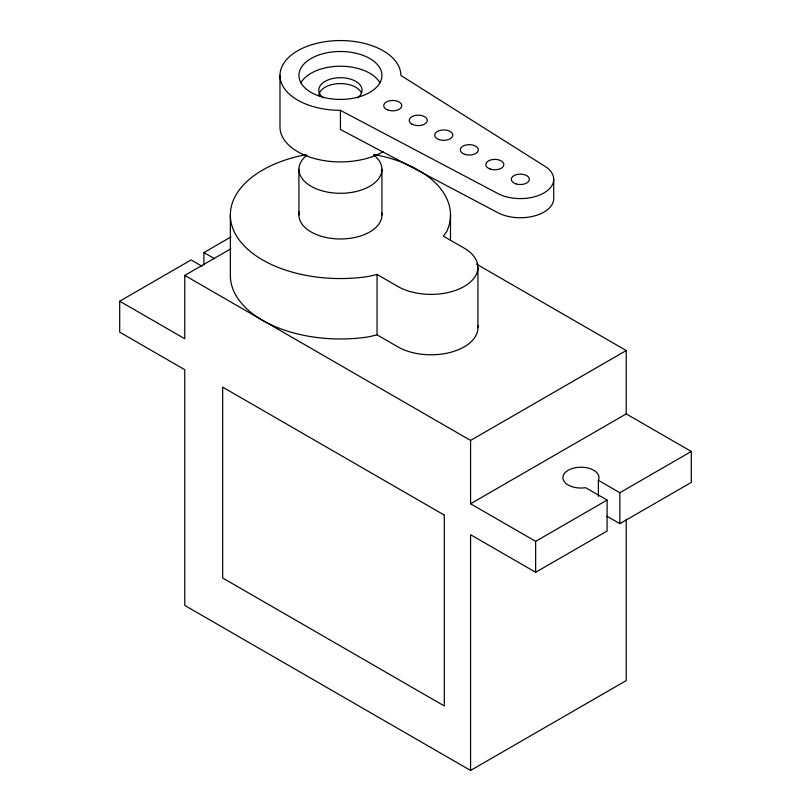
<?xml version="1.0" encoding="UTF-8"?>
<svg xmlns="http://www.w3.org/2000/svg" width="811" height="811" viewBox="0 0 811 811"><rect width="100%" height="100%" fill="white"/><g stroke="black" fill="none" stroke-linecap="round" stroke-linejoin="round"><path stroke-width="1.22" d="M626.234 519.222L626.234 680.581L470.573 770.45L184.766 605.442L184.766 369.704L119.693 332.135L119.693 301.195L191.143 259.946L201.888 266.14M203.906 264.954L203.906 252.576L230.963 236.944M119.693 301.195L184.766 338.765L184.766 275.405L230.8 248.825M470.573 440.424L626.234 350.545L626.234 413.904L470.573 503.773L470.573 440.424L184.766 275.405M470.573 503.773L535.645 541.342L607.094 500.093L607.094 531.033L535.645 572.282L470.573 534.713L470.573 770.45M607.094 500.093L585.613 487.685A18.045 10.421 0 0 1 562.966 478.531A18.045 10.421 0 0 1 582.511 467.248A18.045 10.421 0 0 1 598.376 480.325L619.857 492.723L691.307 451.474L691.307 482.413L619.857 523.663L606.963 516.222M418.263 170.067A110.073 63.552 0 0 1 446.749 231.449L443.384 236.143L464.196 248.156A46.916 27.087 0 0 1 464.196 286.455A46.916 27.087 0 0 1 397.846 286.455L377.034 274.442L368.914 276.389A110.073 63.552 0 0 1 234.997 233.264A110.073 63.552 0 0 1 305.696 154.698M477.76 325.363A46.916 27.087 0 0 1 450.845 352.258A46.916 27.087 0 0 1 397.846 346.865L377.034 334.852L368.914 336.798A110.073 63.552 0 0 1 230.354 275.405L230.354 215.006M279.977 75.453A60.45 34.903 0 0 0 340.427 110.347L496.727 192.947A33.383 19.271 0 0 0 543.938 192.947A33.383 19.271 0 0 0 543.938 165.687L400.877 75.453A60.45 34.903 0 0 0 340.427 40.55A60.45 34.903 0 0 0 279.977 75.453L279.977 127.013A60.45 34.903 0 0 0 317.294 159.26A60.45 34.903 0 0 0 383.167 151.698M476.27 263.97L626.234 350.545M626.234 413.904L691.307 451.474M203.906 252.576L214.641 258.78M619.857 492.723L619.857 523.663M598.376 480.325L598.376 496.413M553.72 179.322L553.72 198.472A33.383 19.271 0 0 1 533.111 216.284A33.383 19.271 0 0 1 496.727 212.097L340.427 129.507L340.427 110.347M535.645 541.342L535.645 572.282M477.932 267.306L477.932 327.715M450.5 215.006L450.5 240.168M381.93 169.327L381.93 215.006M377.034 274.442L377.034 334.852M298.924 169.327L298.924 215.006M300.84 82.986A41.503 23.965 0 0 1 340.427 66.218A41.503 23.965 0 0 1 380.014 82.986M323.244 97.796A21.654 12.5 0 0 1 325.799 80.968A21.654 12.5 0 0 1 355.056 80.968A21.654 12.5 0 0 1 357.61 97.796M318.855 94.988A21.654 12.5 0 0 1 338.542 83.624A21.654 12.5 0 0 1 361.341 92.839M381.768 212.918A41.503 23.965 0 0 1 339.515 238.961A41.503 23.965 0 0 1 299.279 211.874M373.912 154.465A110.073 63.552 0 0 1 417.239 169.489M373.82 155.104A41.503 23.965 0 0 1 368.275 187.098A41.503 23.965 0 0 1 312.58 187.098A41.503 23.965 0 0 1 307.034 155.104M444.306 515.097L222.67 387.141L222.67 578L444.306 705.955L444.306 515.097M515.826 183.833A9.022 5.211 0 0 0 529.36 179.322A9.022 5.211 0 0 0 515.826 174.811A9.022 5.211 0 0 0 515.826 183.833M388.226 110.164A9.022 5.211 0 0 0 401.759 105.653A9.022 5.211 0 0 0 388.226 101.142A9.022 5.211 0 0 0 388.226 110.164M411.876 124.073A9.022 5.211 0 0 0 426.971 121.731A9.022 5.211 0 0 0 415.921 115.355A9.022 5.211 0 0 0 411.876 124.073M319.676 96.205A41.503 23.965 0 0 0 381.93 75.453A41.503 23.965 0 0 0 319.676 54.702A41.503 23.965 0 0 0 319.676 96.205M490.3 169.094A9.022 5.211 0 0 0 503.834 164.582A9.022 5.211 0 0 0 490.3 160.071A9.022 5.211 0 0 0 490.3 169.094M464.784 154.364A9.022 5.211 0 0 0 478.318 149.853A9.022 5.211 0 0 0 464.784 145.341A9.022 5.211 0 0 0 464.784 154.364M439.268 139.634A9.022 5.211 0 0 0 452.802 135.123A9.022 5.211 0 0 0 439.268 130.612A9.022 5.211 0 0 0 439.268 139.634"/></g></svg>
